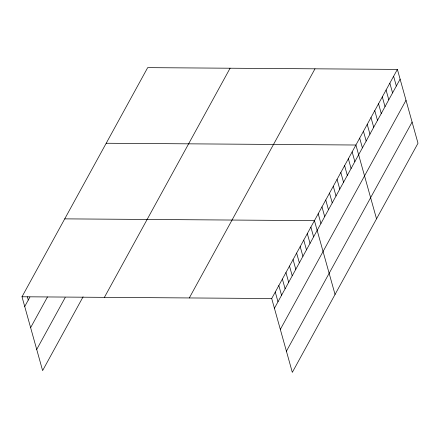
<?xml version="1.0" encoding="UTF-8"?>
<svg xmlns="http://www.w3.org/2000/svg" width="440" height="440" viewBox="0 0 440 440"><rect width="100%" height="100%" fill="white"/><g stroke="black" fill="none" stroke-linecap="round" stroke-linejoin="round"><path stroke-width="0.66" d="M83.078 296.824L42.614 370.601L22 296.769L147.68 67.639L397.386 69.399L418 143.231L292.32 372.361L271.706 298.529L397.386 69.399M24.723 306.515L29.898 297.072M30.624 327.663L47.46 296.973M36.707 349.454L65.197 297.517M104.401 297.352L230.087 68.222M189.305 297.952L314.985 68.822M274.428 308.275L400.109 79.145M280.329 329.423L406.01 100.293M286.413 351.214L412.093 122.084M106.205 143.253L355.911 145.013L376.525 218.84M64.73 218.867L314.435 220.627L335.049 294.454M22 296.769L271.706 298.529M393.618 76.274L396.336 86.02M389.846 83.149L392.568 92.895M386.078 90.024L388.795 99.77M382.305 96.899L385.028 106.639M378.532 103.769L381.255 113.514M374.764 110.644L377.487 120.389M370.992 117.519L373.714 127.264M367.224 124.394L369.947 134.139M363.451 131.269L366.174 141.009M359.684 138.138L362.401 147.884M352.143 151.888L354.86 161.634M348.37 158.763L351.093 168.509M344.603 165.638L347.32 175.379M340.83 172.507L343.552 182.254M337.062 179.382L339.779 189.129M333.289 186.257L336.012 196.004M329.516 193.132L332.239 202.879M325.749 200.007L328.471 209.748M321.976 206.877L324.698 216.623M318.208 213.752L320.93 223.498M310.877 227.117L313.599 236.863M307.312 233.613L310.035 243.359M303.754 240.103L306.477 249.849M300.195 246.593L302.913 256.339M296.632 253.088L299.354 262.834M293.073 259.578L295.79 269.324M289.509 266.074L292.232 275.814M285.951 272.564L288.668 282.31M282.387 279.054L285.109 288.8M278.828 285.549L281.551 295.29M275.264 292.039L277.987 301.785M27.374 296.775L28.281 300.025"/></g></svg>
